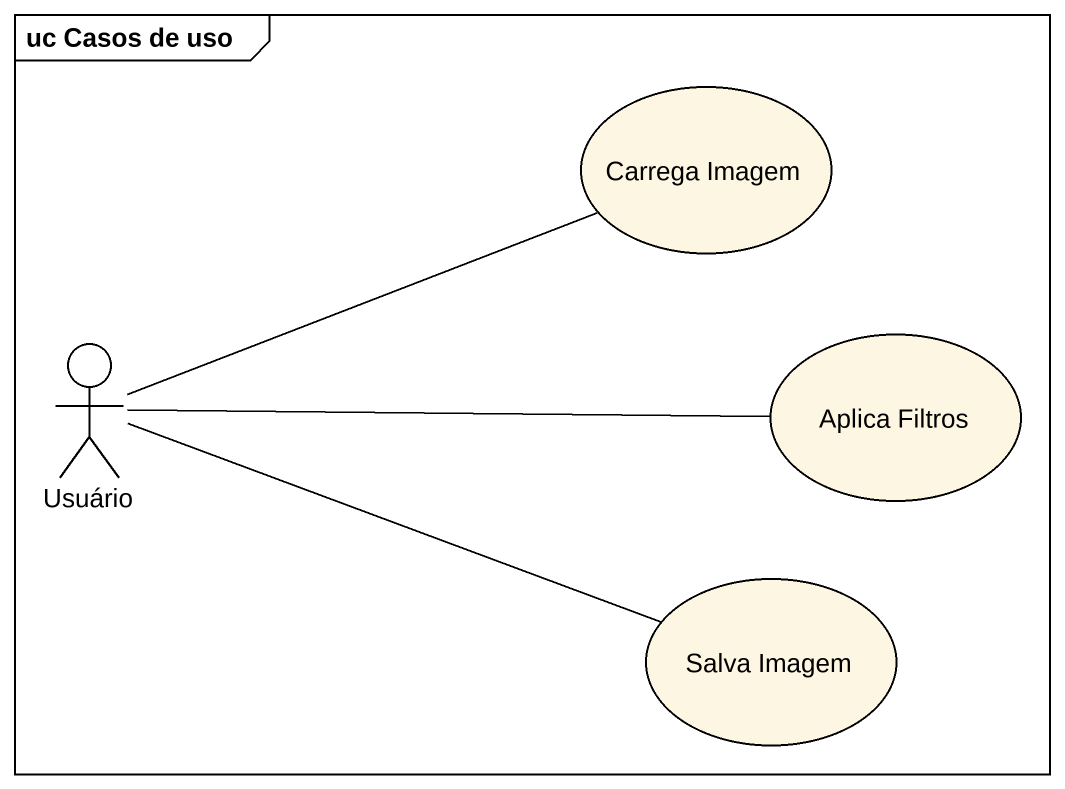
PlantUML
@startuml
mainframe uc Casos de uso
usecase "Carrega Imagem" as Carrega_Imagem
actor Usuário
usecase "Aplica Filtros" as Aplica_Filtros
usecase "Salva Imagem" as Salva_Imagem
Usuário -right- Carrega_Imagem
Usuário -right- Aplica_Filtros
Usuário -right- Salva_Imagem
@enduml
